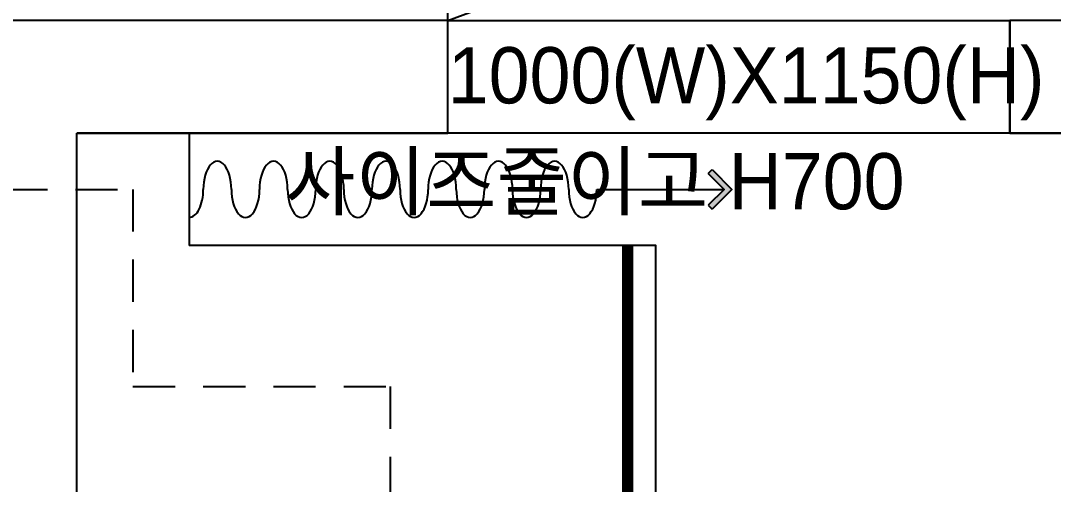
# Model space of a CAD drawing. Header units: inches. Extents: x -53835 to 52744, y -79586 to -50910.
# Drawn here: x 2999 to 4836, y -55042 to -54217 of the extents above; entities that cross this region are included whole.
import ezdxf

# ---------------------------------------------------------------- set-up
doc = ezdxf.new("R2010")
doc.units = ezdxf.units.IN
doc.header["$LTSCALE"] = 50
doc.header["$MEASUREMENT"] = 0
doc.linetypes.add('HID', pattern=[2.5, 1.5, -1])
for name, color, linetype in [('0-ELC TEXT', 7, 'Continuous'), ('01. F-소품', 3, 'Continuous'), ('06-FUR', 6, 'Continuous'), ('06-LIGHT', 4, 'Continuous'), ('3.기호.계단선', 30, 'Continuous'), ('도면층2', 2, 'Continuous'), ('도면층4', 4, 'Continuous')]:
    doc.layers.add(name, color=color, linetype=linetype)
doc.styles.add('코레일둥고', font='Korail_Round_Gothic_Medium.ttf')

# ---------------------------------------------------------------- blocks, each defined once
blk = doc.blocks.new('vudauseh')
at = {"layer": '도면층2'}
for p, q in [((-40505, -55445.2), (-41772.2, -55445.2)), ((-40505, -55645.2), (-40505, -55445.2)), ((-40505, -55645.2), (-40505, -55445.2)), ((-39202.2, -55445.2), (-39505, -55445.2)), ((-39505, -55645.2), (-39505, -55445.2)), ((-40505, -55645.2), (-41165, -55645.2)), ((-41165, -55645.2), (-40505, -55645.2)), ((-41165, -58845.2), (-41165, -55645.2)), ((-39072.2, -55645.2), (-39505, -55645.2)), ((-39505, -55645.2), (-38165, -55645.2))]:
    blk.add_line(p, q, dxfattribs=at)
at = {"layer": '도면층4'}
for p, q in [((-40505, -55445.2), (-39505, -55445.2)), ((-40505, -55645.2), (-40505, -55445.2)), ((-39505, -55445.2), (-39505, -55645.2)), ((-39505, -55645.2), (-40505, -55645.2))]:
    blk.add_line(p, q, dxfattribs=at)
at = {"layer": '0-ELC TEXT', "style": '코레일둥고'}
blk.add_text('1000(W)X1150(H)', height=100, dxfattribs=at).set_placement((-40505, -55592.4))
blk = doc.blocks.new('FFSFDF')
at = {"layer": '01. F-소품'}
blk.add_hatch(color=8, dxfattribs=at).paths.add_polyline_path([(1567672.9, 1746751.1), (1567679.9, 1746744.1), (1567715.3, 1746779.4), (1567679.9, 1746814.8), (1567672.9, 1746807.7), (1567701.2, 1746779.4)])
at = {"layer": '01. F-소품', "color": 8}
for p, q in [((1567672.9, 1746807.7), (1567679.9, 1746814.8)), ((1567474.8, 1746779.4), (1567701.2, 1746779.4)), ((1567672.9, 1746751.1), (1567679.9, 1746744.1))]:
    blk.add_line(p, q, dxfattribs=at)
for points in [[(1567679.9, 1746814.8), (1567715.3, 1746779.4), (1567679.9, 1746744.1)], [(1567672.9, 1746807.7), (1567701.2, 1746779.4), (1567672.9, 1746751.1)]]:
    blk.add_lwpolyline(points, dxfattribs=at)
for centre, start_param, end_param in [((1566799.8, 1746779.4), 1.570796, 4.712389), ((1566899.8, 1746779.4), 1.570796, 4.712389), ((1566999.8, 1746779.4), 1.570796, 4.712389), ((1567099.8, 1746779.4), 1.570796, 4.712389), ((1567199.8, 1746779.4), 1.570796, 4.712389), ((1567299.8, 1746779.4), 1.570796, 4.712389), ((1567399.8, 1746779.4), 1.570796, 4.712389), ((1566749.8, 1746779.4), 6.283185, 7.853982), ((1566849.8, 1746779.4), 4.712389, 7.853982), ((1566949.8, 1746779.4), 4.712389, 7.853982), ((1567049.8, 1746779.4), 4.712389, 7.853982), ((1567149.8, 1746779.4), 4.712389, 7.853982), ((1567249.8, 1746779.4), 4.712389, 7.853982), ((1567349.8, 1746779.4), 4.712389, 7.853982), ((1567449.8, 1746779.4), 4.712389, 7.853982)]:
    blk.add_ellipse(centre, major_axis=(0, -50), ratio=0.5, start_param=start_param, end_param=end_param, dxfattribs=at)

msp = doc.modelspace()

# ---------------------------------------------------------------- linework, layer by layer
at = {"layer": '06-FUR'}
msp.add_line((3758.631, -54217.002), (3758.631, -53847.002), dxfattribs=at)
msp.add_lwpolyline([(3758.631, -54217.002), (4758.631, -53847.002)], dxfattribs=at)
at = {"layer": '06-LIGHT'}
msp.add_line((3298.631, -54417.002), (3298.631, -54617.002), dxfattribs=at)
at = {"layer": '06-LIGHT', "color": 10, "linetype": 'HID', "const_width": 20}
msp.add_lwpolyline([(4078.631, -54617.002), (4078.631, -56812.002)], dxfattribs=at)
at = {"layer": '06-LIGHT'}
msp.add_lwpolyline([(4128.631, -56812.002), (4128.631, -54617.002), (3298.631, -54617.002)], dxfattribs=at)
at = {"layer": '3.기호.계단선', "linetype": 'HID'}
msp.add_lwpolyline([(-278.651, -56007.002), (-278.651, -54517.002), (3198.53, -54517.002), (3198.53, -54867.905), (3656.131, -54867.905), (3656.131, -55139.42)], dxfattribs=at)

# ---------------------------------------------------------------- block references
msp.add_blockref('vudauseh', (44263.598, 1228.239))
at = {"color": 0}
msp.add_blockref('FFSFDF', (-1563451.132, -1801296.431), dxfattribs=at)

# ---------------------------------------------------------------- texts
at = {"layer": '0-ELC TEXT', "style": '코레일둥고'}
msp.add_text('사이즈줄이고 H700', height=100, dxfattribs=at).set_placement((3469.084, -54552.589))

doc.saveas('drawing.dxf')
